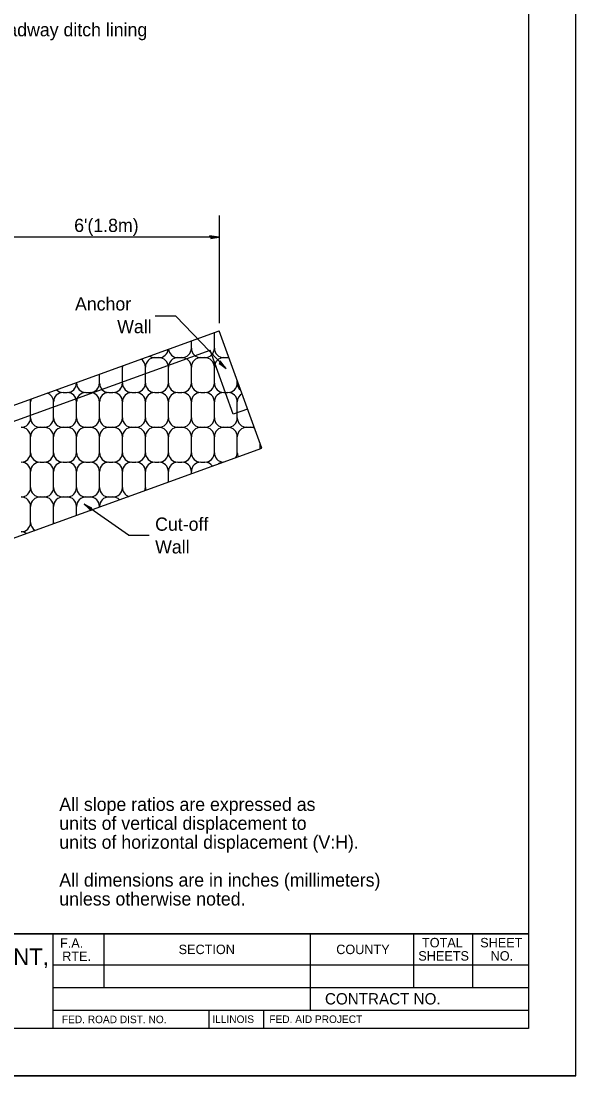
# Model space of a CAD drawing. Extents: x 99735 to 110633, y 79090 to 87272.
# Drawn here: x 103126 to 103419, y 80810 to 81367 of the extents above; entities that cross this region are included whole.
import ezdxf

# ---------------------------------------------------------------- set-up
doc = ezdxf.new("R2010")
doc.units = 0
for name, color, linetype in [('Sheets_50 Reference Boundary', 7, 'Continuous'), ('Sheets_General Details', 7, 'Continuous'), ('Sheets_Printer Plotting Border', 7, 'Continuous')]:
    doc.layers.add(name, color=color, linetype=linetype)

msp = doc.modelspace()

# ---------------------------------------------------------------- linework, layer by layer
at = {"layer": 'Sheets_50 Reference Boundary'}
msp.add_lwpolyline([(101818.68, 81884.56), (103393.68, 81884.56), (103393.68, 80884.57), (101818.68, 80884.57)], close=True, dxfattribs=at)
at = {"layer": 'Sheets_General Details'}
for p, q in [((103418.68, 80809.57), (103418.68, 81909.57)), ((103230.28, 81264.38), (103230.28, 81207.34)), ((103230.28, 81252.83), (103110.69, 81252.83)), ((103207.44, 81211.03), (103196.53, 81211.03)), ((103207.44, 81211.03), (103233.97, 81183.51)), ((103109.28, 81159.49), (103230.28, 81203.37)), ((103252.79, 81141.33), (103230.28, 81203.37)), ((103215.62, 81194.18), (103215.62, 81198.05)), ((103215.62, 81194.18), (103215.62, 81198.05)), ((103227.75, 81194.18), (103227.75, 81202.45)), ((103227.75, 81194.18), (103227.75, 81202.45)), ((103110.69, 81151.49), (103225.49, 81193.12)), ((103237.76, 81159.29), (103225.49, 81193.12)), ((103196.36, 81189.18), (103198.49, 81189.18)), ((103196.36, 81189.18), (103198.49, 81189.18)), ((103208.49, 81189.18), (103210.62, 81189.18)), ((103208.49, 81189.18), (103210.62, 81189.18)), ((103220.62, 81189.18), (103222.75, 81189.18)), ((103220.62, 81189.18), (103222.75, 81189.18)), ((103232.75, 81189.18), (103234.88, 81189.18)), ((103232.75, 81189.18), (103234.88, 81189.18)), ((103179.23, 81175.77), (103179.23, 81184.18)), ((103179.23, 81175.77), (103179.23, 81184.18)), ((103179.23, 81175.77), (103179.23, 81184.18)), ((103191.36, 81175.77), (103191.36, 81184.18)), ((103191.36, 81175.77), (103191.36, 81184.18)), ((103191.36, 81175.77), (103191.36, 81184.18)), ((103203.49, 81175.77), (103203.49, 81184.18)), ((103203.49, 81175.77), (103203.49, 81184.18)), ((103203.49, 81175.77), (103203.49, 81184.18)), ((103215.62, 81175.77), (103215.62, 81184.18)), ((103215.62, 81175.77), (103215.62, 81184.18)), ((103215.62, 81175.77), (103215.62, 81184.18)), ((103227.75, 81175.77), (103227.75, 81184.18)), ((103227.75, 81175.77), (103227.75, 81184.18)), ((103227.75, 81175.77), (103227.75, 81184.18)), ((103154.97, 81175.77), (103154.97, 81176.06)), ((103154.97, 81175.77), (103154.97, 81176.06)), ((103154.97, 81175.77), (103154.97, 81176.06)), ((103167.1, 81175.77), (103167.1, 81180.45)), ((103167.1, 81175.77), (103167.1, 81180.45)), ((103167.1, 81175.77), (103167.1, 81180.45)), ((103239.88, 81175.77), (103239.88, 81176.92)), ((103239.88, 81175.77), (103239.88, 81176.92)), ((103239.88, 81175.77), (103239.88, 81176.92)), ((103147.84, 81170.77), (103149.97, 81170.77)), ((103147.84, 81170.77), (103149.97, 81170.77)), ((103147.84, 81170.77), (103149.97, 81170.77)), ((103159.97, 81170.77), (103162.1, 81170.77)), ((103159.97, 81170.77), (103162.1, 81170.77)), ((103172.1, 81170.77), (103174.23, 81170.77)), ((103172.1, 81170.77), (103174.23, 81170.77)), ((103172.1, 81170.77), (103174.23, 81170.77)), ((103184.23, 81170.77), (103186.36, 81170.77)), ((103184.23, 81170.77), (103186.36, 81170.77)), ((103196.36, 81170.77), (103198.49, 81170.77)), ((103196.36, 81170.77), (103198.49, 81170.77)), ((103196.36, 81170.77), (103198.49, 81170.77)), ((103208.49, 81170.77), (103210.62, 81170.77)), ((103208.49, 81170.77), (103210.62, 81170.77)), ((103220.62, 81170.77), (103222.75, 81170.77)), ((103220.62, 81170.77), (103222.75, 81170.77)), ((103220.62, 81170.77), (103222.75, 81170.77)), ((103232.75, 81170.77), (103234.88, 81170.77)), ((103232.75, 81170.77), (103234.88, 81170.77)), ((103130.71, 81157.36), (103130.71, 81165.77)), ((103130.71, 81157.36), (103130.71, 81165.77)), ((103142.84, 81157.36), (103142.84, 81165.77)), ((103142.84, 81157.36), (103142.84, 81165.77)), ((103154.97, 81157.36), (103154.97, 81165.77)), ((103154.97, 81157.36), (103154.97, 81165.77)), ((103167.1, 81157.36), (103167.1, 81165.77)), ((103167.1, 81157.36), (103167.1, 81165.77)), ((103179.23, 81157.36), (103179.23, 81165.77)), ((103179.23, 81157.36), (103179.23, 81165.77)), ((103191.36, 81157.36), (103191.36, 81165.77)), ((103191.36, 81157.36), (103191.36, 81165.77)), ((103203.49, 81157.36), (103203.49, 81165.77)), ((103203.49, 81157.36), (103203.49, 81165.77)), ((103215.62, 81157.36), (103215.62, 81165.77)), ((103215.62, 81157.36), (103215.62, 81165.77)), ((103227.75, 81157.36), (103227.75, 81165.77)), ((103227.75, 81157.36), (103227.75, 81165.77)), ((103239.88, 81157.36), (103239.88, 81165.77)), ((103239.88, 81157.36), (103239.88, 81165.77)), ((103245.28, 81162.02), (103237.76, 81159.29)), ((103130.71, 81138.95), (103130.71, 81147.36)), ((103130.71, 81138.95), (103130.71, 81147.36)), ((103130.71, 81138.95), (103130.71, 81147.36)), ((103135.71, 81152.36), (103137.84, 81152.36)), ((103135.71, 81152.36), (103137.84, 81152.36)), ((103142.84, 81138.95), (103142.84, 81147.36)), ((103142.84, 81138.95), (103142.84, 81147.36)), ((103142.84, 81138.95), (103142.84, 81147.36)), ((103147.84, 81152.36), (103149.97, 81152.36)), ((103147.84, 81152.36), (103149.97, 81152.36)), ((103154.97, 81138.95), (103154.97, 81147.36)), ((103154.97, 81138.95), (103154.97, 81147.36)), ((103154.97, 81138.95), (103154.97, 81147.36)), ((103159.97, 81152.36), (103162.1, 81152.36)), ((103159.97, 81152.36), (103162.1, 81152.36)), ((103167.1, 81138.95), (103167.1, 81147.36)), ((103167.1, 81138.95), (103167.1, 81147.36)), ((103167.1, 81138.95), (103167.1, 81147.36)), ((103172.1, 81152.36), (103174.23, 81152.36)), ((103172.1, 81152.36), (103174.23, 81152.36)), ((103179.23, 81138.95), (103179.23, 81147.36)), ((103179.23, 81138.95), (103179.23, 81147.36)), ((103179.23, 81138.95), (103179.23, 81147.36)), ((103184.23, 81152.36), (103186.36, 81152.36)), ((103184.23, 81152.36), (103186.36, 81152.36)), ((103191.36, 81138.95), (103191.36, 81147.36)), ((103191.36, 81138.95), (103191.36, 81147.36)), ((103191.36, 81138.95), (103191.36, 81147.36)), ((103196.36, 81152.36), (103198.49, 81152.36)), ((103196.36, 81152.36), (103198.49, 81152.36)), ((103203.49, 81138.95), (103203.49, 81147.36)), ((103203.49, 81138.95), (103203.49, 81147.36)), ((103203.49, 81138.95), (103203.49, 81147.36)), ((103208.49, 81152.36), (103210.62, 81152.36)), ((103208.49, 81152.36), (103210.62, 81152.36)), ((103215.62, 81138.95), (103215.62, 81147.36)), ((103215.62, 81138.95), (103215.62, 81147.36)), ((103215.62, 81138.95), (103215.62, 81147.36)), ((103220.62, 81152.36), (103222.75, 81152.36)), ((103220.62, 81152.36), (103222.75, 81152.36)), ((103227.75, 81138.95), (103227.75, 81147.36)), ((103227.75, 81138.95), (103227.75, 81147.36)), ((103227.75, 81138.95), (103227.75, 81147.36)), ((103232.75, 81152.36), (103234.88, 81152.36)), ((103232.75, 81152.36), (103234.88, 81152.36)), ((103239.88, 81138.95), (103239.88, 81147.36)), ((103239.88, 81138.95), (103239.88, 81147.36)), ((103239.88, 81138.95), (103239.88, 81147.36)), ((103244.88, 81152.36), (103247.01, 81152.36)), ((103244.88, 81152.36), (103247.01, 81152.36)), ((103252.01, 81141.04), (103252.01, 81143.47)), ((103252.01, 81141.04), (103252.01, 81143.47)), ((103252.01, 81141.04), (103252.01, 81143.47)), ((103121.19, 81093.6), (103252.79, 81141.33)), ((103135.71, 81133.95), (103137.84, 81133.95)), ((103135.71, 81133.95), (103137.84, 81133.95)), ((103147.84, 81133.95), (103149.97, 81133.95)), ((103147.84, 81133.95), (103149.97, 81133.95)), ((103147.84, 81133.95), (103149.97, 81133.95)), ((103159.97, 81133.95), (103162.1, 81133.95)), ((103159.97, 81133.95), (103162.1, 81133.95)), ((103172.1, 81133.95), (103174.23, 81133.95)), ((103172.1, 81133.95), (103174.23, 81133.95)), ((103172.1, 81133.95), (103174.23, 81133.95)), ((103184.23, 81133.95), (103186.36, 81133.95)), ((103184.23, 81133.95), (103186.36, 81133.95)), ((103196.36, 81133.95), (103198.49, 81133.95)), ((103196.36, 81133.95), (103198.49, 81133.95)), ((103196.36, 81133.95), (103198.49, 81133.95)), ((103208.49, 81133.95), (103210.62, 81133.95)), ((103208.49, 81133.95), (103210.62, 81133.95)), ((103220.62, 81133.95), (103222.75, 81133.95)), ((103220.62, 81133.95), (103222.75, 81133.95)), ((103220.62, 81133.95), (103222.75, 81133.95)), ((103130.71, 81120.54), (103130.71, 81128.95)), ((103130.71, 81120.54), (103130.71, 81128.95)), ((103142.84, 81120.54), (103142.84, 81128.95)), ((103142.84, 81120.54), (103142.84, 81128.95)), ((103154.97, 81120.54), (103154.97, 81128.95)), ((103154.97, 81120.54), (103154.97, 81128.95)), ((103167.1, 81120.54), (103167.1, 81128.95)), ((103167.1, 81120.54), (103167.1, 81128.95)), ((103179.23, 81120.54), (103179.23, 81128.95)), ((103179.23, 81120.54), (103179.23, 81128.95)), ((103191.36, 81120.54), (103191.36, 81128.95)), ((103191.36, 81120.54), (103191.36, 81128.95)), ((103203.49, 81123.45), (103203.49, 81128.95)), ((103203.49, 81123.45), (103203.49, 81128.95)), ((103215.62, 81127.85), (103215.62, 81128.95)), ((103215.62, 81127.85), (103215.62, 81128.95)), ((103135.71, 81115.54), (103137.84, 81115.54)), ((103135.71, 81115.54), (103137.84, 81115.54)), ((103147.84, 81115.54), (103149.97, 81115.54)), ((103147.84, 81115.54), (103149.97, 81115.54)), ((103159.97, 81115.54), (103162.1, 81115.54)), ((103159.97, 81115.54), (103162.1, 81115.54)), ((103172.1, 81115.54), (103174.23, 81115.54)), ((103172.1, 81115.54), (103174.23, 81115.54)), ((103130.71, 81102.13), (103130.71, 81110.54)), ((103130.71, 81102.13), (103130.71, 81110.54)), ((103130.71, 81102.13), (103130.71, 81110.54)), ((103142.84, 81102.13), (103142.84, 81110.54)), ((103142.84, 81102.13), (103142.84, 81110.54)), ((103142.84, 81102.13), (103142.84, 81110.54)), ((103154.97, 81105.85), (103154.97, 81110.54)), ((103154.97, 81105.85), (103154.97, 81110.54)), ((103154.97, 81105.85), (103154.97, 81110.54)), ((103182.47, 81095.33), (103159.09, 81111.7)), ((103167.1, 81110.25), (103167.1, 81110.54)), ((103167.1, 81110.25), (103167.1, 81110.54)), ((103167.1, 81110.25), (103167.1, 81110.54)), ((103182.47, 81095.33), (103193.38, 81095.33)), ((101818.68, 80884.57), (103393.68, 80884.57)), ((103142.4, 80884.57), (103142.4, 80834.57)), ((103169.4, 80884.57), (103169.4, 80856.31)), ((103278.4, 80884.57), (103278.4, 80844.31)), ((103333.01, 80884.57), (103333.01, 80856.31)), ((103364.05, 80884.57), (103364.05, 80856.31)), ((103142.4, 80868.31), (103393.68, 80868.31)), ((103142.4, 80856.31), (103393.68, 80856.31)), ((103142.4, 80844.31), (103393.68, 80844.31)), ((103224.76, 80844.31), (103224.76, 80834.57)), ((103253.76, 80844.31), (103253.76, 80834.57)), ((103418.68, 80809.57), (101718.68, 80809.57))]:
    msp.add_line(p, q, dxfattribs=at)
msp.add_lwpolyline([(101818.68, 81884.57), (103393.68, 81884.57), (103393.68, 80834.57), (101818.68, 80834.57)], close=True, dxfattribs=at)
for points in [[(103225.69, 81252.9), (103225.85, 81252.22), (103227.79, 81252.51), (103230.28, 81252.83), (103227.62, 81253.2), (103225.28, 81253.61), (103225.69, 81252.9), (103225.9, 81252.45), (103228.61, 81252.84), (103225.65, 81253.36), (103226.08, 81252.78), (103227.33, 81252.85), (103226.13, 81253.04)], [(103230.69, 81186.72), (103230.33, 81186.12), (103231.94, 81185), (103233.97, 81183.51), (103232.29, 81185.61), (103230.88, 81187.52), (103230.69, 81186.72), (103230.53, 81186.25), (103232.76, 81184.67), (103230.97, 81187.09), (103230.88, 81186.36), (103231.84, 81185.56), (103231.1, 81186.52)], [(103162.81, 81109.01), (103163.08, 81109.66), (103161.32, 81110.53), (103159.09, 81111.7), (103161.06, 81109.87), (103162.74, 81108.2), (103162.81, 81109.01), (103162.9, 81109.5), (103160.46, 81110.73), (103162.59, 81108.61), (103162.56, 81109.34), (103161.5, 81109.99), (103162.38, 81109.15)]]:
    msp.add_lwpolyline(points, dxfattribs=at)
for centre, start, end in [((103198.49, 81194.18), 270, 353.8225), ((103208.49, 81194.18), 185.9438, 270), ((103210.62, 81194.18), 270, 360), ((103220.62, 81194.18), 180, 270), ((103222.75, 81194.18), 270, 360), ((103232.75, 81194.18), 180, 270), ((103186.36, 81184.18), 0, 57.7326), ((103196.36, 81184.18), 90, 180), ((103196.36, 81194.18), 235.7648, 270), ((103198.49, 81184.18), 0, 90), ((103208.49, 81184.18), 90, 180), ((103210.62, 81184.18), 0, 90), ((103220.62, 81184.18), 90, 180), ((103222.75, 81184.18), 0, 90), ((103232.75, 81184.18), 90, 180), ((103234.88, 81194.18), 270, 276.2256), ((103234.88, 81184.18), 83.5174, 90), ((103174.23, 81184.18), 0, 7.5618), ((103184.23, 81184.18), 172.0545, 180), ((103149.97, 81175.77), 270, 360), ((103159.97, 81175.77), 180, 270), ((103162.1, 81175.77), 270, 360), ((103172.1, 81175.77), 180, 270), ((103174.23, 81175.77), 270, 360), ((103184.23, 81175.77), 180, 270), ((103186.36, 81175.77), 270, 360), ((103196.36, 81175.77), 180, 270), ((103198.49, 81175.77), 270, 360), ((103208.49, 81175.77), 180, 270), ((103210.62, 81175.77), 270, 360), ((103220.62, 81175.77), 180, 270), ((103222.75, 81175.77), 270, 360), ((103232.75, 81175.77), 180, 270), ((103234.88, 81175.77), 270, 360), ((103244.88, 81175.77), 180, 230.4205), ((103137.84, 81165.77), 0, 69.8989), ((103147.84, 81165.77), 90, 180), ((103147.84, 81175.77), 225.5686, 270), ((103149.97, 81165.77), 0, 90), ((103159.97, 81165.77), 90, 180), ((103162.1, 81165.77), 0, 90), ((103172.1, 81165.77), 90, 180), ((103174.23, 81165.77), 0, 90), ((103184.23, 81165.77), 90, 180), ((103186.36, 81165.77), 0, 90), ((103196.36, 81165.77), 90, 180), ((103198.49, 81165.77), 0, 90), ((103208.49, 81165.77), 90, 180), ((103210.62, 81165.77), 0, 90), ((103220.62, 81165.77), 90, 180), ((103222.75, 81165.77), 0, 90), ((103232.75, 81165.77), 90, 180), ((103234.88, 81165.77), 0, 90), ((103244.88, 81165.77), 120.296, 180), ((103125.71, 81165.77), 0, 16.4083), ((103135.71, 81165.77), 161.5901, 180), ((103125.71, 81157.36), 270, 360), ((103135.71, 81157.36), 180, 270), ((103137.84, 81157.36), 270, 360), ((103147.84, 81157.36), 180, 270), ((103149.97, 81157.36), 270, 360), ((103159.97, 81157.36), 180, 270), ((103162.1, 81157.36), 270, 360), ((103172.1, 81157.36), 180, 270), ((103174.23, 81157.36), 270, 360), ((103184.23, 81157.36), 180, 270), ((103186.36, 81157.36), 270, 360), ((103196.36, 81157.36), 180, 270), ((103198.49, 81157.36), 270, 360), ((103208.49, 81157.36), 180, 270), ((103210.62, 81157.36), 270, 360), ((103220.62, 81157.36), 180, 270), ((103222.75, 81157.36), 270, 360), ((103232.75, 81157.36), 180, 270), ((103234.88, 81157.36), 270, 360), ((103244.88, 81157.36), 180, 270), ((103125.71, 81147.36), 0, 90), ((103135.71, 81147.36), 90, 180), ((103137.84, 81147.36), 0, 90), ((103147.84, 81147.36), 90, 180), ((103149.97, 81147.36), 0, 90), ((103159.97, 81147.36), 90, 180), ((103162.1, 81147.36), 0, 90), ((103172.1, 81147.36), 90, 180), ((103174.23, 81147.36), 0, 90), ((103184.23, 81147.36), 90, 180), ((103186.36, 81147.36), 0, 90), ((103196.36, 81147.36), 90, 180), ((103198.49, 81147.36), 0, 90), ((103208.49, 81147.36), 90, 180), ((103210.62, 81147.36), 0, 90), ((103220.62, 81147.36), 90, 180), ((103222.75, 81147.36), 0, 90), ((103232.75, 81147.36), 90, 180), ((103234.88, 81147.36), 0, 90), ((103244.88, 81147.36), 90, 180), ((103247.01, 81157.36), 270, 289.5436), ((103247.01, 81147.36), 67.4749, 90), ((103125.71, 81138.95), 270, 360), ((103135.71, 81138.95), 180, 270), ((103137.84, 81138.95), 270, 360), ((103147.84, 81138.95), 180, 270), ((103149.97, 81138.95), 270, 360), ((103159.97, 81138.95), 180, 270), ((103162.1, 81138.95), 270, 360), ((103172.1, 81138.95), 180, 270), ((103174.23, 81138.95), 270, 360), ((103184.23, 81138.95), 180, 270), ((103186.36, 81138.95), 270, 360), ((103196.36, 81138.95), 180, 270), ((103198.49, 81138.95), 270, 360), ((103208.49, 81138.95), 180, 270), ((103210.62, 81138.95), 270, 360), ((103220.62, 81138.95), 180, 270), ((103222.75, 81138.95), 270, 360), ((103232.75, 81138.95), 180, 266.8246), ((103234.88, 81138.95), 329.1749, 360), ((103244.88, 81138.95), 180, 205.248), ((103125.71, 81128.95), 0, 90), ((103135.71, 81128.95), 90, 180), ((103137.84, 81128.95), 0, 90), ((103147.84, 81128.95), 90, 180), ((103149.97, 81128.95), 0, 90), ((103159.97, 81128.95), 90, 180), ((103162.1, 81128.95), 0, 90), ((103172.1, 81128.95), 90, 180), ((103174.23, 81128.95), 0, 90), ((103184.23, 81128.95), 90, 180), ((103186.36, 81128.95), 0, 90), ((103196.36, 81128.95), 90, 180), ((103198.49, 81128.95), 0, 90), ((103208.49, 81128.95), 90, 180), ((103210.62, 81128.95), 0, 90), ((103220.62, 81128.95), 90, 180), ((103222.75, 81128.95), 36.1058, 90), ((103232.75, 81128.95), 93.7588, 126.1112), ((103125.71, 81120.54), 270, 360), ((103135.71, 81120.54), 180, 270), ((103137.84, 81120.54), 270, 360), ((103147.84, 81120.54), 180, 270), ((103149.97, 81120.54), 270, 360), ((103159.97, 81120.54), 180, 270), ((103162.1, 81120.54), 270, 360), ((103172.1, 81120.54), 180, 270), ((103174.23, 81120.54), 270, 360), ((103184.23, 81120.54), 180, 250.0199), ((103186.36, 81120.54), 341.491, 0), ((103196.36, 81120.54), 180, 196.4861), ((103125.71, 81110.54), 0, 90), ((103135.71, 81110.54), 90, 180), ((103137.84, 81110.54), 0, 90), ((103147.84, 81110.54), 90, 180), ((103149.97, 81110.54), 0, 90), ((103159.97, 81110.54), 90, 180), ((103162.1, 81110.54), 0, 90), ((103172.1, 81110.54), 90, 180), ((103174.23, 81110.54), 45.4823, 90), ((103125.71, 81102.13), 270, 360), ((103125.71, 81092.13), 55.668, 90), ((103135.71, 81102.13), 180, 237.8319), ((103137.84, 81102.13), 351.9659, 360), ((103147.84, 81102.13), 180, 187.6419)]:
    msp.add_arc(centre, 5, start, end, dxfattribs=at)
at = {"layer": 'Sheets_Printer Plotting Border'}
msp.add_lwpolyline([(101718.68, 80809.57), (103418.68, 80809.57), (103418.68, 81909.57), (101718.68, 81909.57)], close=True, dxfattribs=at)

# ---------------------------------------------------------------- texts
at = {"layer": 'Sheets_General Details'}
for s, height, p in [('roadway ditch lining', 7, (103110.11, 81359.01)), ("6'(1.8m)", 7, (103153.73, 81255.61)), ('Anchor', 7, (103154.17, 81214.11)), ('Wall', 7, (103176.44, 81202.11)), ('Cut-off', 7, (103196.49, 81097.69)), ('Wall', 7, (103196.49, 81085.69)), ('All slope ratios are expressed as', 7, (103145.87, 80949.63)), ('units of vertical displacement to', 7, (103145.87, 80939.63)), ('units of horizontal displacement (V:H).', 7, (103145.87, 80929.63)), ('All dimensions are in inches (millimeters) ', 7, (103145.87, 80909.63)), ('unless otherwise noted.', 7, (103145.87, 80899.63)), ('F.A. ', 5, (103146.26, 80877.32)), ('TOTAL', 4.999, (103337.43, 80877.5)), ('SHEET', 4.999, (103368.16, 80877.5)), ('WATERWAY EROSION CONTROL, UPSTREAM TREATMENT,', 8.75, (102804.3, 80868.16)), ('RTE.', 5, (103147.41, 80870.32)), ('SECTION', 4.999, (103208.9, 80873.94)), ('COUNTY', 4.999, (103292.12, 80873.94)), ('SHEETS', 4.999, (103335.46, 80870.5)), ('NO.', 4.999, (103373.67, 80870.5)), ('CONTRACT NO.      ', 6, (103286.17, 80847.31)), ('FED. ROAD DIST. NO.  ', 4, (103147.23, 80837.44)), ('ILLINOIS', 4, (103226.72, 80837.54)), ('FED. AID PROJECT', 4, (103256.8, 80837.54))]:
    msp.add_text(s, height=height, dxfattribs=at).set_placement(p)

doc.saveas('drawing.dxf')
